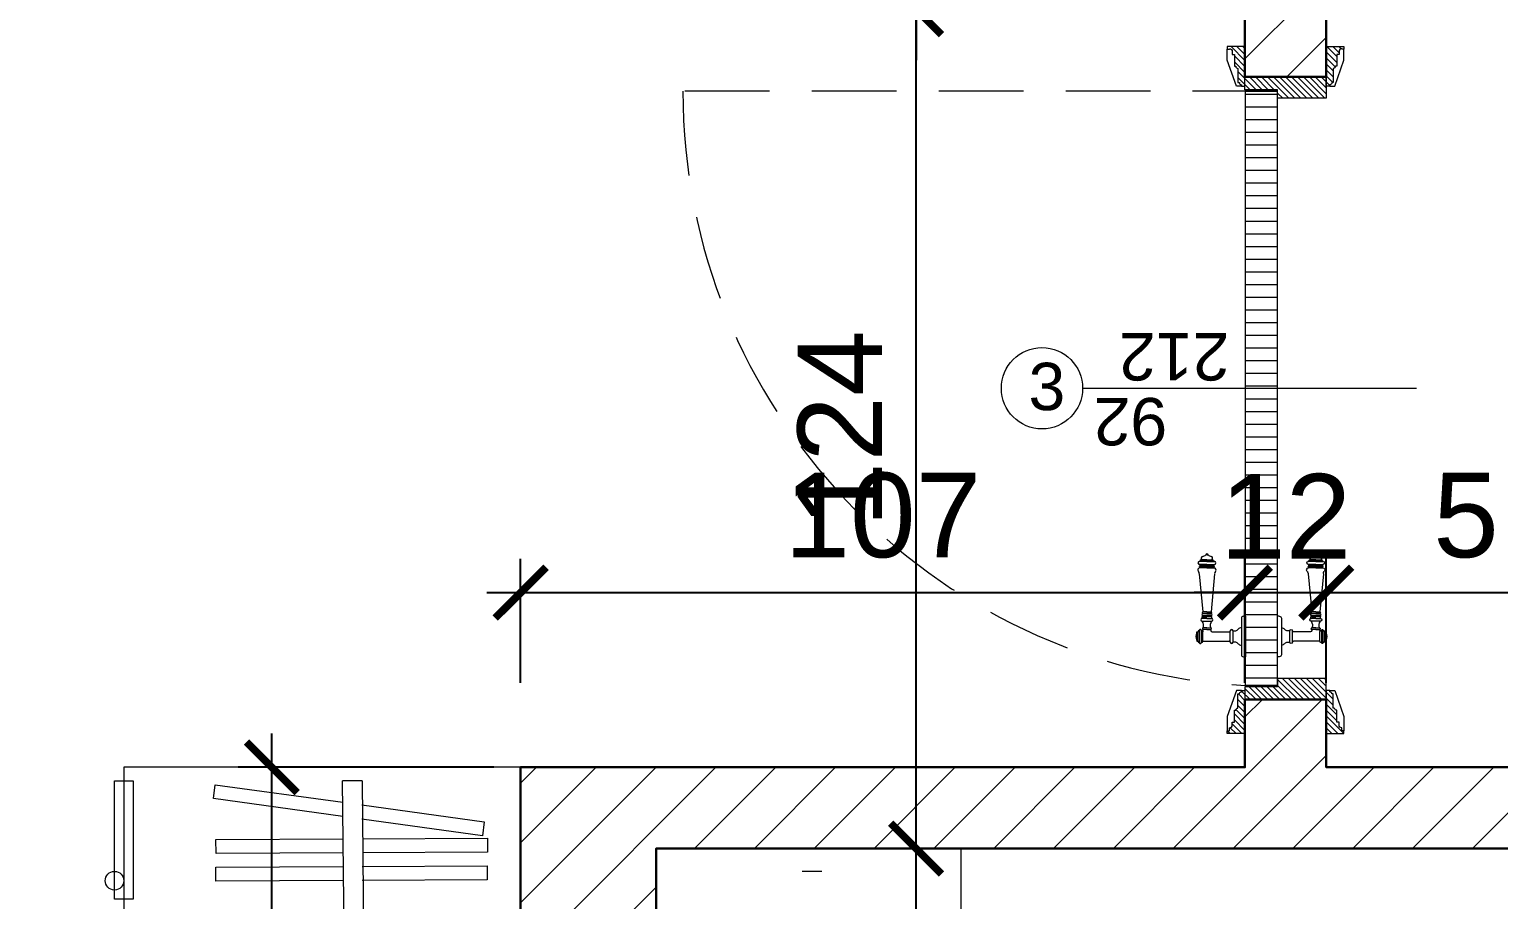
# Model space of a CAD drawing. Header units: centimetres. Extents: x 105417 to 110818, y -55119 to -48326.
# Drawn here: x 107774.8 to 107991.8, y -52638.9 to -52510.3 of the extents above; entities that cross this region are included whole.
import ezdxf

# ---------------------------------------------------------------- set-up
doc = ezdxf.new("R2010")
doc.units = ezdxf.units.CM
doc.header["$LTSCALE"] = 50
doc.header["$MEASUREMENT"] = 0
doc.linetypes.add('CACHE', pattern=[0.375, 0.25, -0.125])
doc.layers.get('0').update_dxf_attribs({"color": 8})
doc.layers.add('COTE 50ème', color=1, linetype='Continuous')
for name, color, linetype, lineweight in [('door', 44, 'Continuous', 5), ('MACONNERIE COUPE', 7, 'Continuous', 30), ('MACONNERIE HACHURE', 253, 'Continuous', 13), ('mobilimi', 8, 'Continuous', 9)]:
    doc.layers.add(name, color=color, linetype=linetype, lineweight=lineweight)
doc.styles.add('GENERATED_STYLE_1', font='arial.ttf')
doc.styles.add('RS_TXT_50', font='arial.ttf', dxfattribs={"height": 12.5})
doc.dimstyles.new('RS_50CM_LINEAIRE', dxfattribs={"dimscale": 5, "dimtxt": 12.5, "dimasz": 1.5, "dimexe": 1, "dimexo": 2.5, "dimgap": 1, "dimtad": 1, "dimdec": 1, "dimrnd": 0.5, "dimdsep": 46, "dimtxsty": 'RS_TXT_50', "dimblk1": 'ARCHTICK', "dimblk2": 'ARCHTICK', "dimsah": 1, "dimcen": 2.5, "dimdle": 1, "dimclrt": 4, "dimadec": 0, "dimazin": 2, "dimtfac": 1, "dimtdec": 1, "dimtix": 1, "dimtmove": 2, "dimatfit": 3, "dimfxl": 1, "dimtolj": 1, "dimtzin": 0, "dimarcsym": 0})

# ---------------------------------------------------------------- blocks, each defined once
blk = doc.blocks.new('door900')
at = {"color": 0}
for p, q in [((-9.3, 67.7), (9.3, 67.7)), ((9.3, 65.2), (-9.3, 65.2)), ((-6.8, 71.5), (-6.8, 70.2)), ((-5.5, 71.5), (-6.8, 71.5)), ((-6.8, 70.2), (6.8, 70.2)), ((-5.5, 71.5), (5.5, 71.5)), ((5.5, 71.5), (6.8, 71.5)), ((6.8, 71.5), (6.8, 70.2)), ((92.8, 68.1), (36.2, 62.8)), ((101.2, 67.3), (103.2, 68)), ((101.2, 56.8), (101.2, 67.3)), ((103.2, 68), (103.2, 67.7)), ((103.2, 56.8), (103.2, 68)), ((106.5, 68), (105.5, 67.3)), ((105.5, 56.8), (105.5, 67.3)), ((106.5, 56.8), (106.5, 68)), ((110.7, 68), (111.8, 67.3)), ((110.7, 56.8), (110.7, 68)), ((111.8, 56.8), (111.8, 67.3)), ((111.8, 66.2), (113.3, 66.2)), ((113.3, 56.8), (113.3, 66.2)), ((-6.8, 62.7), (-6.8, 24)), ((-6.8, 62.7), (6.8, 62.7)), ((8.7, 62.7), (6.8, 62.7)), ((6.8, 49.1), (6.8, 24)), ((8.7, 50.9), (8.7, 50.9)), ((10.5, 56.8), (10.5, 62.5)), ((10.5, 56.8), (10.5, 51.1)), ((12.7, 56.8), (12.7, 62.5)), ((12.7, 56.8), (12.7, 51.1)), ((22.5, 63.8), (22.5, 49.8)), ((26.5, 56.8), (26.5, 63.8)), ((26.5, 63.8), (29.1, 63.8)), ((26.5, 63.8), (29.1, 63.8)), ((26.5, 56.8), (26.5, 49.8)), ((26.5, 49.8), (29.1, 49.8)), ((26.5, 49.8), (29.1, 49.8)), ((29.1, 63.8), (29.1, 62.8)), ((29.1, 62.8), (29.1, 56.8)), ((29.1, 50.8), (29.1, 56.8)), ((29.1, 50.8), (29.1, 49.8)), ((29.1, 49.8), (29.1, 49.8)), ((31.1, 62.8), (31.1, 56.8)), ((31.1, 50.8), (31.1, 56.8)), ((34.1, 56.8), (34.1, 62.8)), ((34.1, 62.8), (34.1, 56.8)), ((34.1, 50.8), (34.1, 56.8)), ((34.1, 56.8), (34.1, 50.8)), ((36.2, 56.8), (36.2, 62.8)), ((36.2, 56.8), (36.2, 50.8)), ((92.8, 45.5), (36.2, 50.8)), ((101.2, 56.8), (101.2, 46.3)), ((101.2, 46.3), (103.2, 45.7)), ((103.2, 56.8), (103.2, 46.3)), ((103.2, 45.9), (103.2, 45.7)), ((105.5, 56.8), (105.5, 46.3)), ((106.5, 45.7), (105.5, 46.3)), ((106.5, 56.8), (106.5, 45.7)), ((110.7, 56.8), (110.7, 45.7)), ((110.7, 45.7), (111.8, 46.3)), ((111.8, 56.8), (111.8, 46.3)), ((111.8, 47.5), (113.3, 47.5)), ((113.3, 56.8), (113.3, 47.5)), ((120.5, 56.8), (120.5, 58.6)), ((120.5, 56.8), (120.5, 55)), ((-8.3, 22.3), (8.3, 22.3)), ((-30, 3), (-30, 0)), ((30, 0), (-30, 0)), ((27, 6), (-27, 6)), ((-8.3, 18.3), (8.3, 18.3)), ((30, 3), (30, 0))]:
    blk.add_line(p, q, dxfattribs=at)
for centre, radius, start, end in [((-9.3, 66.5), 1.25, 90, 270), ((-6.8, 67.7), 2.51, 90.115, 179.885), ((-6.8, 65.2), 2.51, 180.115, 269.885), ((0, 64), 9.29, 53.4104, 126.5896), ((6.8, 67.7), 2.51, 0.115, 89.885), ((6.8, 65.2), 2.51, 270.115, 359.885), ((9.3, 66.5), 1.25, 270, 90), ((24.5, 63.7), 2.01, 4.1469, 175.8531), ((93.1, 72.5), 4.4, 266.3976, 315.6468), ((98.3, 67.4), 2.89, 358.3861, 135.6468), ((104.3, 67.6), 1.15, 170.914, 348.1019), ((108.6, 68), 2.1, 0, 180), ((115.5, 62.5), 2.84, 13.4568, 140.4953), ((8.7, 49), 1.91, 88.7426, 178.1515), ((8.6, 64.9), 2.15, 272.7029, 297.6142), ((8.6, 48.8), 2.15, 62.3858, 87.2971), ((10, 62.5), 0.561, 3.7097, 127.9634), ((10, 51.1), 0.561, 232.0366, 356.2903), ((11.6, 62.5), 1.1, 0.0106, 179.9894), ((11.6, 51.1), 1.1, 180.0106, 359.9894), ((16.7, 70.5), 8.83, 243.5466, 311.3694), ((16.7, 43.2), 8.83, 48.6306, 116.4534), ((24.5, 50), 2.01, 184.1469, 355.8531), ((30.1, 62.8), 1.03, 0, 180.0014), ((30.1, 50.8), 1.03, 179.9972, 0), ((32.6, 62.8), 1.48, 0, 180), ((32.6, 50.8), 1.48, 180, 0), ((35.2, 62.8), 1.03, 0, 180), ((32.6, 62.8), 1.48, 1.563306237032948e-10, 2.08440831604393e-10), ((35.2, 50.8), 1.03, 180, 0), ((93.1, 41.1), 4.4, 44.3532, 93.6024), ((98.3, 46.2), 2.89, 224.3532, 1.6139), ((104.3, 46.1), 1.15, 11.8981, 189.086), ((108.6, 45.7), 2.1, 180, 0), ((115.5, 51.2), 2.84, 219.5047, 346.5432), ((127.9, 65.2), 9.88, 191.9991, 221.6757), ((127.9, 48.5), 9.88, 138.3243, 168.0009), ((120.5, 56.8), 1.79, 0, 90), ((120.5, 56.8), 1.79, 270, 0), ((-8.3, 20.3), 2, 90, 270), ((-8.5, 24), 1.71, 275.059, 359.7825), ((8.5, 24), 1.71, 180.2175, 264.941), ((8.3, 20.3), 2, 270, 90), ((-27, 3), 3, 90, 180), ((-6.8, 6), 6, 130.5908, 180), ((-16.6, 16.6), 8.41, 314.3689, 12.0705), ((16.6, 16.6), 8.41, 167.9295, 225.6311), ((6.8, 6), 6, 0, 49.4092), ((27, 3), 3, 0, 90)]:
    blk.add_arc(centre, radius, start, end, dxfattribs=at)
blk = doc.blocks.new('_ArchTick')
at = {"color": 0, "linetype": 'ByBlock', "const_width": 0.15}
blk.add_lwpolyline([(-0.5, -0.5), (0.5, 0.5)], dxfattribs=at)
blk = doc.blocks.new('*D1180')
at = {"layer": 'COTE 50ème', "color": 0, "lineweight": -2, "ltscale": 0.5, "transparency": 16777216}
for p, q in [((107253.08, -52052.36), (107253.08, -54127.36)), ((107431.85, -52057.36), (107248.08, -52057.36)), ((108207.94, -54122.36), (107248.08, -54122.36))]:
    blk.add_line(p, q, dxfattribs=at)
at = {"layer": 'Defpoints', "color": 0, "ltscale": 0.5, "transparency": 16777216}
for p in [(107444.35, -52057.36), (107253.08, -54122.36), (108220.44, -54122.36)]:
    blk.add_point(p, dxfattribs=at)
at = {"layer": 'COTE 50ème', "color": 0, "lineweight": -2, "ltscale": 0.5, "transparency": 16777216, "xscale": 7.5, "yscale": 7.5, "zscale": 7.5}
for p, rotation in [((107253.08, -52057.36), 90), ((107253.08, -54122.36), 270)]:
    blk.add_blockref('_ArchTick', p, dxfattribs=dict(at, rotation=rotation))
at = {"layer": 'COTE 50ème', "color": 4, "ltscale": 0.5, "transparency": 16777216, "insert": (107241.69, -53089.86), "char_height": 12.5, "attachment_point": 5, "rotation": 90, "style": 'RS_TXT_50'}
blk.add_mtext('\\A1;2065', dxfattribs=at)
blk = doc.blocks.new('*D1428')
at = {"layer": 'COTE 50ème', "color": 0, "lineweight": -2, "ltscale": 0.5, "transparency": 16777216}
for p, q in [((107905.77, -52802.36), (107905.77, -52626.36)), ((107889.5, -52631.36), (107910.77, -52631.36)), ((107900.06, -52797.36), (107910.77, -52797.36))]:
    blk.add_line(p, q, dxfattribs=at)
at = {"layer": 'Defpoints', "color": 0, "ltscale": 0.5, "transparency": 16777216}
for p in [(107877, -52631.36), (107905.77, -52631.36), (107887.56, -52797.36)]:
    blk.add_point(p, dxfattribs=at)
at = {"layer": 'COTE 50ème', "color": 0, "lineweight": -2, "ltscale": 0.5, "transparency": 16777216, "xscale": 7.5, "yscale": 7.5, "zscale": 7.5}
for p, rotation in [((107905.77, -52631.36), 90), ((107905.77, -52797.36), 270)]:
    blk.add_blockref('_ArchTick', p, dxfattribs=dict(at, rotation=rotation))
at = {"layer": 'COTE 50ème', "color": 4, "ltscale": 0.5, "transparency": 16777216, "insert": (107894.39, -52714.36), "char_height": 12.5, "attachment_point": 5, "rotation": 90, "style": 'RS_TXT_50'}
blk.add_mtext('\\A1;166', dxfattribs=at)
blk = doc.blocks.new('*D1429')
at = {"layer": 'COTE 50ème', "color": 0, "lineweight": -2, "ltscale": 0.5, "transparency": 16777216}
for p, q in [((107905.77, -52636.36), (107905.77, -52502.36)), ((107907.47, -52507.36), (107900.77, -52507.36)), ((107889.5, -52631.36), (107910.77, -52631.36))]:
    blk.add_line(p, q, dxfattribs=at)
at = {"layer": 'Defpoints', "color": 0, "ltscale": 0.5, "transparency": 16777216}
for p in [(107905.77, -52507.36), (107919.97, -52507.36), (107877, -52631.36)]:
    blk.add_point(p, dxfattribs=at)
at = {"layer": 'COTE 50ème', "color": 0, "lineweight": -2, "ltscale": 0.5, "transparency": 16777216, "xscale": 7.5, "yscale": 7.5, "zscale": 7.5}
for p, rotation in [((107905.77, -52507.36), 90), ((107905.77, -52631.36), 270)]:
    blk.add_blockref('_ArchTick', p, dxfattribs=dict(at, rotation=rotation))
at = {"layer": 'COTE 50ème', "color": 4, "ltscale": 0.5, "transparency": 16777216, "insert": (107894.5, -52569.36), "char_height": 12.5, "attachment_point": 5, "rotation": 90, "style": 'RS_TXT_50'}
blk.add_mtext('\\A1;124', dxfattribs=at)
blk = doc.blocks.new('*D1430')
at = {"layer": 'COTE 50ème', "color": 0, "lineweight": -2, "ltscale": 0.5, "transparency": 16777216}
for p, q in [((107905.77, -52482.36), (107905.77, -52474.86)), ((107912.21, -52482.36), (107900.77, -52482.36)), ((107905.77, -52507.36), (107905.77, -52482.36)), ((107907.47, -52507.36), (107900.77, -52507.36)), ((107905.77, -52507.36), (107905.77, -52514.86))]:
    blk.add_line(p, q, dxfattribs=at)
at = {"layer": 'Defpoints', "color": 0, "ltscale": 0.5, "transparency": 16777216}
for p in [(107905.77, -52482.36), (107924.71, -52482.36), (107919.97, -52507.36)]:
    blk.add_point(p, dxfattribs=at)
at = {"layer": 'COTE 50ème', "color": 0, "lineweight": -2, "ltscale": 0.5, "transparency": 16777216, "xscale": 7.5, "yscale": 7.5, "zscale": 7.5}
for p, rotation in [((107905.77, -52482.36), 270), ((107905.77, -52507.36), 90)]:
    blk.add_blockref('_ArchTick', p, dxfattribs=dict(at, rotation=rotation))
at = {"layer": 'COTE 50ème', "color": 4, "ltscale": 0.5, "transparency": 16777216, "insert": (107894.39, -52494.86), "char_height": 12.5, "attachment_point": 5, "rotation": 90, "style": 'RS_TXT_50'}
blk.add_mtext('\\A1;25', dxfattribs=at)
blk = doc.blocks.new('*D1444')
at = {"layer": 'COTE 50ème', "color": 0, "lineweight": -2, "ltscale": 0.5, "transparency": 16777216}
for p, q in [((107847.35, -52606.86), (107847.35, -52588.55)), ((107954.35, -52606.86), (107954.35, -52588.55)), ((107842.35, -52593.55), (107959.35, -52593.55))]:
    blk.add_line(p, q, dxfattribs=at)
at = {"layer": 'Defpoints', "color": 0, "ltscale": 0.5, "transparency": 16777216}
for p in [(107954.35, -52593.55), (107847.35, -52619.36), (107954.35, -52619.36)]:
    blk.add_point(p, dxfattribs=at)
at = {"layer": 'COTE 50ème', "color": 0, "lineweight": -2, "ltscale": 0.5, "transparency": 16777216, "xscale": 7.5, "yscale": 7.5, "zscale": 7.5, "rotation": 180}
blk.add_blockref('_ArchTick', (107847.35, -52593.55), dxfattribs=at)
at = {"layer": 'COTE 50ème', "color": 0, "lineweight": -2, "ltscale": 0.5, "transparency": 16777216, "xscale": 7.5, "yscale": 7.5, "zscale": 7.5}
blk.add_blockref('_ArchTick', (107954.35, -52593.55), dxfattribs=at)
at = {"layer": 'COTE 50ème', "color": 4, "ltscale": 0.5, "transparency": 16777216, "insert": (107900.85, -52582.17), "char_height": 12.5, "attachment_point": 5, "style": 'RS_TXT_50'}
blk.add_mtext('\\A1;107', dxfattribs=at)
blk = doc.blocks.new('*D1445')
at = {"layer": 'COTE 50ème', "color": 0, "lineweight": -2, "ltscale": 0.5, "transparency": 16777216}
for p, q in [((107954.35, -52606.86), (107954.35, -52588.55)), ((107966.35, -52606.86), (107966.35, -52588.55)), ((107954.35, -52593.55), (107946.85, -52593.55)), ((107954.35, -52593.55), (107966.35, -52593.55)), ((107966.35, -52593.55), (107973.85, -52593.55))]:
    blk.add_line(p, q, dxfattribs=at)
at = {"layer": 'Defpoints', "color": 0, "ltscale": 0.5, "transparency": 16777216}
for p in [(107966.35, -52593.55), (107954.35, -52619.36), (107966.35, -52619.36)]:
    blk.add_point(p, dxfattribs=at)
at = {"layer": 'COTE 50ème', "color": 0, "lineweight": -2, "ltscale": 0.5, "transparency": 16777216, "xscale": 7.5, "yscale": 7.5, "zscale": 7.5}
blk.add_blockref('_ArchTick', (107954.35, -52593.55), dxfattribs=at)
at = {"layer": 'COTE 50ème', "color": 0, "lineweight": -2, "ltscale": 0.5, "transparency": 16777216, "xscale": 7.5, "yscale": 7.5, "zscale": 7.5, "rotation": 180}
blk.add_blockref('_ArchTick', (107966.35, -52593.55), dxfattribs=at)
at = {"layer": 'COTE 50ème', "color": 4, "ltscale": 0.5, "transparency": 16777216, "insert": (107960.35, -52582.27), "char_height": 12.5, "attachment_point": 5, "style": 'RS_TXT_50'}
blk.add_mtext('\\A1;12', dxfattribs=at)
blk = doc.blocks.new('*D1446')
at = {"layer": 'COTE 50ème', "color": 0, "lineweight": -2, "ltscale": 0.5, "transparency": 16777216}
for p, q in [((107966.35, -52606.86), (107966.35, -52588.55)), ((108017.35, -52606.86), (108017.35, -52588.55)), ((107961.35, -52593.55), (108022.35, -52593.55))]:
    blk.add_line(p, q, dxfattribs=at)
at = {"layer": 'Defpoints', "color": 0, "ltscale": 0.5, "transparency": 16777216}
for p in [(108017.35, -52593.55), (107966.35, -52619.36), (108017.35, -52619.36)]:
    blk.add_point(p, dxfattribs=at)
at = {"layer": 'COTE 50ème', "color": 0, "lineweight": -2, "ltscale": 0.5, "transparency": 16777216, "xscale": 7.5, "yscale": 7.5, "zscale": 7.5, "rotation": 180}
blk.add_blockref('_ArchTick', (107966.35, -52593.55), dxfattribs=at)
at = {"layer": 'COTE 50ème', "color": 0, "lineweight": -2, "ltscale": 0.5, "transparency": 16777216, "xscale": 7.5, "yscale": 7.5, "zscale": 7.5}
blk.add_blockref('_ArchTick', (108017.35, -52593.55), dxfattribs=at)
at = {"layer": 'COTE 50ème', "color": 4, "ltscale": 0.5, "transparency": 16777216, "insert": (107991.85, -52582.17), "char_height": 12.5, "attachment_point": 5, "style": 'RS_TXT_50'}
blk.add_mtext('\\A1;51', dxfattribs=at)
blk = doc.blocks.new('*D1498')
at = {"layer": 'COTE 50ème', "color": 0, "lineweight": -2, "ltscale": 0.5, "transparency": 16777216}
for p, q in [((107810.6, -52801.36), (107810.6, -52614.36)), ((107843.4, -52619.36), (107805.6, -52619.36)), ((107833.85, -52796.36), (107805.6, -52796.36))]:
    blk.add_line(p, q, dxfattribs=at)
at = {"layer": 'Defpoints', "color": 0, "ltscale": 0.5, "transparency": 16777216}
for p in [(107810.6, -52619.36), (107855.9, -52619.36), (107846.35, -52796.36)]:
    blk.add_point(p, dxfattribs=at)
at = {"layer": 'COTE 50ème', "color": 0, "lineweight": -2, "ltscale": 0.5, "transparency": 16777216, "xscale": 7.5, "yscale": 7.5, "zscale": 7.5}
for p, rotation in [((107810.6, -52619.36), 90), ((107810.6, -52796.36), 270)]:
    blk.add_blockref('_ArchTick', p, dxfattribs=dict(at, rotation=rotation))
at = {"layer": 'COTE 50ème', "color": 4, "ltscale": 0.5, "transparency": 16777216, "insert": (107799.33, -52707.86), "char_height": 12.5, "attachment_point": 5, "rotation": 90, "style": 'RS_TXT_50'}
blk.add_mtext('\\A1;177', dxfattribs=at)

msp = doc.modelspace()

# ---------------------------------------------------------------- hatches: boundary and pattern name
at = {"layer": 'door'}
h = msp.add_hatch(dxfattribs=at)
h.set_pattern_fill('ANSI31', color=256, scale=5, angle=990)
h.set_pattern_definition([(315, (164583.7877, 100676.3154), (0.4419417382, 0.4419417382), [])])
edge = h.paths.add_edge_path()
edge.add_line((107968.24, -52513.61), (107968.24, -52514.03))
edge.add_line((107968.24, -52514.03), (107967.93, -52514.03))
edge.add_line((107967.93, -52514.03), (107967.93, -52515.79))
edge.add_line((107967.93, -52515.79), (107967.72, -52515.79))
edge.add_arc((107967.4, -52515.79), 0.314, -90, 0, ccw=False)
edge.add_line((107967.4, -52516.11), (107967.4, -52518.2))
edge.add_line((107967.4, -52518.2), (107967.19, -52518.2))
edge.add_arc((107966.88, -52518.2), 0.314, -90, 0, ccw=False)
edge.add_line((107966.88, -52518.51), (107966.88, -52518.72))
edge.add_line((107966.88, -52518.72), (107966.35, -52518.72))
edge.add_line((107966.35, -52518.72), (107966.35, -52512.86))
edge.add_line((107966.35, -52512.86), (107968.97, -52512.86))
edge.add_line((107968.97, -52512.86), (107968.97, -52513.27))
edge.add_line((107968.97, -52513.27), (107968.66, -52513.27))
edge.add_line((107968.66, -52513.27), (107968.66, -52513.19))
edge.add_arc((107968.66, -52513.61), 0.419, 90, 180)
h.paths.add_polyline_path([(107966.35, -52517.36), (107966.35, -52520.51), (107959.17, -52520.51), (107959.17, -52519.25), (107954.35, -52519.25), (107954.35, -52517.36)])
edge = h.paths.add_edge_path()
edge.add_line((107952.47, -52513.61), (107952.47, -52514.03))
edge.add_line((107952.47, -52514.03), (107952.78, -52514.03))
edge.add_line((107952.78, -52514.03), (107952.78, -52515.79))
edge.add_line((107952.78, -52515.79), (107952.99, -52515.79))
edge.add_arc((107953.31, -52515.79), 0.314, 180, 270)
edge.add_line((107953.31, -52516.11), (107953.31, -52518.2))
edge.add_line((107953.31, -52518.2), (107953.52, -52518.2))
edge.add_arc((107953.83, -52518.2), 0.314, 180, 270)
edge.add_line((107953.83, -52518.51), (107953.83, -52518.72))
edge.add_line((107953.83, -52518.72), (107954.35, -52518.72))
edge.add_line((107954.35, -52518.72), (107954.35, -52512.86))
edge.add_line((107954.35, -52512.86), (107951.74, -52512.86))
edge.add_line((107951.74, -52512.86), (107951.74, -52513.27))
edge.add_line((107951.74, -52513.27), (107952.05, -52513.27))
edge.add_line((107952.05, -52513.27), (107952.05, -52513.19))
edge.add_arc((107952.05, -52513.61), 0.419, 0, 90, ccw=False)
h = msp.add_hatch(dxfattribs=at)
h.set_pattern_fill('ANSI31', color=256, scale=15, angle=495)
h.set_pattern_definition([(180, (208631.2201, -92832.3997), (-2e-15, -1.875), [])])
h.paths.add_polyline_path([(107959.12, -52519.46), (107959.12, -52607.27), (107954.41, -52607.27), (107954.41, -52519.46)])
h = msp.add_hatch(dxfattribs=at)
h.set_pattern_fill('ANSI31', color=256, scale=5, angle=990)
h.set_pattern_definition([(315, (164583.7877, 100676.3154), (0.4419417382, 0.4419417382), [])])
h.paths.add_polyline_path([(107966.35, -52609.36), (107966.35, -52606.22), (107959.17, -52606.22), (107959.17, -52607.48), (107954.35, -52607.48), (107954.35, -52609.36)])
edge = h.paths.add_edge_path()
edge.add_line((107968.24, -52613.11), (107968.24, -52612.7))
edge.add_line((107968.24, -52612.7), (107967.93, -52612.7))
edge.add_line((107967.93, -52612.7), (107967.93, -52610.93))
edge.add_line((107967.93, -52610.93), (107967.72, -52610.93))
edge.add_arc((107967.4, -52610.93), 0.314, 0, 90)
edge.add_line((107967.4, -52610.62), (107967.4, -52608.52))
edge.add_line((107967.4, -52608.52), (107967.19, -52608.52))
edge.add_arc((107966.88, -52608.52), 0.314, 360, 450)
edge.add_line((107966.88, -52608.21), (107966.88, -52608))
edge.add_line((107966.88, -52608), (107966.35, -52608))
edge.add_line((107966.35, -52608), (107966.35, -52614.36))
edge.add_line((107966.35, -52614.36), (107968.97, -52614.36))
edge.add_line((107968.97, -52614.36), (107968.97, -52613.95))
edge.add_line((107968.97, -52613.95), (107968.66, -52613.95))
edge.add_line((107968.66, -52613.95), (107968.66, -52613.53))
edge.add_arc((107968.66, -52613.11), 0.419, 180, 270, ccw=False)
edge = h.paths.add_edge_path()
edge.add_line((107952.47, -52613.11), (107952.47, -52612.7))
edge.add_line((107952.47, -52612.7), (107952.78, -52612.7))
edge.add_line((107952.78, -52612.7), (107952.78, -52610.93))
edge.add_line((107952.78, -52610.93), (107952.99, -52610.93))
edge.add_arc((107953.31, -52610.93), 0.314, 90, 180, ccw=False)
edge.add_line((107953.31, -52610.62), (107953.31, -52608.52))
edge.add_line((107953.31, -52608.52), (107953.52, -52608.52))
edge.add_arc((107953.83, -52608.52), 0.314, 90, 180, ccw=False)
edge.add_line((107953.83, -52608.21), (107953.83, -52608))
edge.add_line((107953.83, -52608), (107954.35, -52608))
edge.add_line((107954.35, -52608), (107954.35, -52614.36))
edge.add_line((107954.35, -52614.36), (107951.74, -52614.36))
edge.add_line((107951.74, -52614.36), (107951.74, -52613.95))
edge.add_line((107951.74, -52613.95), (107952.05, -52613.95))
edge.add_line((107952.05, -52613.95), (107952.05, -52613.53))
edge.add_arc((107952.05, -52613.11), 0.419, 270, 360)
at = {"layer": 'MACONNERIE HACHURE'}
h = msp.add_hatch(dxfattribs=at)
h.set_pattern_fill('ANSI31', color=256, scale=50, style=0)
h.paths.add_polyline_path([(107874.35, -53728.36), (107763.35, -53728.36), (107763.35, -53770.36), (107874.35, -53770.36)])
h.paths.add_polyline_path([(107866.35, -53736.36), (107771.35, -53736.36), (107771.35, -53762.36), (107866.35, -53762.36)], flags=16)
h.paths.add_polyline_path([(109325.35, -53728.36), (109214.35, -53728.36), (109214.35, -53770.36), (109325.35, -53770.36)])
h.paths.add_polyline_path([(109317.35, -53736.36), (109222.35, -53736.36), (109222.35, -53762.36), (109317.35, -53762.36)], flags=16)
h.paths.add_polyline_path([(109454.35, -52082.36), (109509.35, -52082.36), (109509.35, -52057.36), (109454.35, -52057.36)])
h.paths.add_polyline_path([(109274.35, -52057.36), (109174.35, -52057.36), (109174.35, -52082.36), (109274.35, -52082.36)])
h.paths.add_polyline_path([(107444.35, -53677.36), (107444.35, -53737.36), (107469.35, -53737.36), (107469.35, -53677.36)])
h.paths.add_polyline_path([(108556.85, -53762.36), (108531.85, -53762.36), (108531.85, -53982.36), (108556.85, -53982.36)])
h.paths.add_polyline_path([(108239.36, -53952.36), (108214.36, -53952.36), (108214.36, -54122.36), (108331.85, -54122.36), (108331.85, -54097.36), (108239.36, -54097.36)])
h.paths.add_polyline_path([(108556.85, -53982.36), (108531.85, -53982.36), (108531.85, -54122.36), (108556.85, -54122.36)])
h.paths.add_polyline_path([(108849.35, -53952.36), (108874.35, -53952.36), (108874.35, -54122.36), (108756.85, -54122.36), (108756.85, -54097.36), (108849.35, -54097.36)])
h.paths.add_polyline_path([(107469.35, -53422.36), (107444.35, -53422.36), (107444.35, -53497.36), (107469.35, -53497.36)])
h.paths.add_polyline_path([(109644.35, -53677.36), (109644.35, -53737.36), (109619.35, -53737.36), (109619.35, -53677.36)])
h.paths.add_polyline_path([(109619.35, -53342.47), (109644.35, -53342.47), (109644.35, -53397.36), (109619.35, -53397.36)])
h.paths.add_polyline_path([(107469.35, -53342.47), (107444.35, -53342.47), (107444.35, -53397.36), (107469.35, -53397.36)])
h.paths.add_polyline_path([(109619.35, -52847.36), (109644.35, -52847.36), (109644.35, -52902.25), (109619.35, -52902.25)])
h.paths.add_polyline_path([(109099.36, -53146.93), (108984.36, -53146.93), (108984.36, -53096.93), (109099.36, -53096.93)])
h.paths.add_polyline_path([(109089.36, -53136.93), (108994.36, -53136.93), (108994.36, -53106.93), (109089.36, -53106.93)], flags=16)
h.paths.add_polyline_path([(108104.35, -53147.36), (107989.35, -53147.36), (107989.35, -53097.36), (108104.35, -53097.36)])
h.paths.add_polyline_path([(108094.35, -53137.36), (107999.35, -53137.36), (107999.35, -53107.36), (108094.35, -53107.36)], flags=16)
h.paths.add_polyline_path([(108794.35, -52797.36), (108774.35, -52797.36), (108774.35, -52787.36), (108794.35, -52787.36)])
h.paths.add_polyline_path([(108849.35, -53737.36), (108756.85, -53737.36), (108756.85, -53762.36), (108849.35, -53762.36)])
h.paths.add_polyline_path([(109234.24, -53477.36), (109209.24, -53477.36), (109209.24, -53422.36), (109234.24, -53422.36)])
h.paths.add_polyline_path([(109619.35, -53062.36), (109644.35, -53062.36), (109644.35, -53182.36), (109619.35, -53182.36)])
h.paths.add_polyline_path([(108809.35, -53326.05), (108874.35, -53326.05), (108874.35, -53348.05), (108849.35, -53348.05), (108849.35, -53338.05), (108809.35, -53338.05)])
h.paths.add_polyline_path([(109619.35, -53422.36), (109644.35, -53422.36), (109644.35, -53497.36), (109619.35, -53497.36)])
h.paths.add_polyline_path([(108704.35, -52527.36), (108794.35, -52527.36), (108794.35, -52607.36), (108947.35, -52607.36), (108947.35, -52512.38), (108959.35, -52512.38), (108959.35, -52632.36), (108794.35, -52632.36), (108794.35, -52687.36), (108774.35, -52687.36), (108774.35, -52583.36), (108704.35, -52583.36), (108704.35, -52632.36), (108669.35, -52632.36), (108669.35, -52612.36), (108679.35, -52612.36), (108679.35, -52562.36), (108704.35, -52562.36), (108704.35, -52578.36), (108774.35, -52578.36), (108774.35, -52552.36), (108704.35, -52552.36)])
h.paths.add_polyline_path([(108874.35, -53702.36), (108849.35, -53702.36), (108849.35, -53440.05), (108874.35, -53440.05), (108874.35, -53477.36), (108934.35, -53477.36), (108934.35, -53502.36), (108874.35, -53502.36)])
h.paths.add_polyline_path([(108814.35, -52082.36), (108947.35, -52082.36), (108947.35, -52236.36), (108959.35, -52236.36), (108959.35, -52082.36), (108994.35, -52082.36), (108994.35, -52057.36), (108814.35, -52057.36)])
h.paths.add_polyline_path([(109509.35, -52482.36), (109509.35, -52424.25), (109534.35, -52424.25), (109534.35, -52477.36), (109644.35, -52477.36), (109644.35, -52567.36), (109619.35, -52567.36), (109619.35, -52502.36), (109286.35, -52502.36), (109286.35, -52507.36), (109134.35, -52507.36), (109134.35, -52517.36), (109122.35, -52517.36), (109122.35, -52422.36), (109061.49, -52422.36), (109061.49, -52410.36), (109134.35, -52410.36), (109134.35, -52482.36)])
h.paths.add_polyline_path([(109071.35, -52817.36), (109071.35, -52723.36), (109083.35, -52723.36), (109083.35, -52797.36), (109221.35, -52797.36), (109221.35, -52631.36), (109083.35, -52631.36), (109083.35, -52641.36), (109071.35, -52641.36), (109071.35, -52619.36), (109122.35, -52619.36), (109122.35, -52609.36), (109134.35, -52609.36), (109134.35, -52619.36), (109241.35, -52619.36), (109241.35, -52797.36), (109509.35, -52797.36), (109509.35, -52817.36)])
h.paths.add_polyline_path([(108294.35, -52797.36), (108314.35, -52797.36), (108314.35, -52787.36), (108294.35, -52787.36)])
h.paths.add_polyline_path([(108239.35, -53737.36), (108331.85, -53737.36), (108331.85, -53762.36), (108239.35, -53762.36)])
h.paths.add_polyline_path([(107859.35, -53477.36), (107884.35, -53477.36), (107884.35, -53422.36), (107859.35, -53422.36)])
h.paths.add_polyline_path([(107469.35, -53062.36), (107444.35, -53062.36), (107444.35, -53182.36), (107469.35, -53182.36)])
h.paths.add_polyline_path([(108279.35, -53326.05), (108214.35, -53326.05), (108214.35, -53348.05), (108239.35, -53348.05), (108239.35, -53338.05), (108279.35, -53338.05)])
h.paths.add_polyline_path([(108724.52, -52902.36), (108774.35, -52902.36), (108774.35, -52942.36), (108724.52, -52942.36)])
h.paths.add_polyline_path([(108564.35, -52902.36), (108604.35, -52902.36), (108604.35, -52942.36), (108564.35, -52942.36)])
h.paths.add_polyline_path([(109509.35, -52154.25), (109534.35, -52154.25), (109534.35, -52107.36), (109509.35, -52107.36)])
h.paths.add_polyline_path([(109619.35, -52797.36), (109644.35, -52797.36), (109644.35, -52747.36), (109619.35, -52747.36)])
h.paths.add_polyline_path([(108364.19, -52902.36), (108314.35, -52902.36), (108314.35, -52942.36), (108364.19, -52942.36)])
h.paths.add_polyline_path([(108524.35, -52902.36), (108484.35, -52902.36), (108484.35, -52942.36), (108524.35, -52942.36)])
h.paths.add_polyline_path([(108679.35, -52082.36), (108659.35, -52082.36), (108659.35, -52057.36), (108679.35, -52057.36)])
h.paths.add_polyline_path([(108384.35, -52527.36), (108294.35, -52527.36), (108294.35, -52607.36), (108141.35, -52607.36), (108141.35, -52512.38), (108129.35, -52512.38), (108129.35, -52632.36), (108294.35, -52632.36), (108294.35, -52687.36), (108314.35, -52687.36), (108314.35, -52583.36), (108384.35, -52583.36), (108384.35, -52632.36), (108569.35, -52632.36), (108569.35, -52612.36), (108409.35, -52612.36), (108409.35, -52562.36), (108384.35, -52562.36), (108384.35, -52578.36), (108314.35, -52578.36), (108314.35, -52552.36), (108384.35, -52552.36)])
h.paths.add_polyline_path([(107579.35, -52154.25), (107554.35, -52154.25), (107554.35, -52107.36), (107579.35, -52107.36)])
h.paths.add_polyline_path([(108559.35, -53737.36), (108576.85, -53737.36), (108576.85, -53762.36), (108511.85, -53762.36), (108511.85, -53737.36), (108529.35, -53737.36), (108529.35, -53272.36), (108559.35, -53272.36)])
h.paths.add_polyline_path([(108214.35, -53702.36), (108239.35, -53702.36), (108239.35, -53440.05), (108214.35, -53440.05), (108214.35, -53477.36), (108154.35, -53477.36), (108154.35, -53502.36), (108214.35, -53502.36)])
h.paths.add_polyline_path([(108559.35, -52082.36), (108409.35, -52082.36), (108409.35, -52057.36), (108559.35, -52057.36)])
h.paths.add_polyline_path([(108274.35, -52082.36), (108141.35, -52082.36), (108141.35, -52236.36), (108129.35, -52236.36), (108129.35, -52082.36), (107579.35, -52082.36), (107579.35, -52057.36), (108274.35, -52057.36)])
h.paths.add_polyline_path([(107579.35, -52482.36), (107579.35, -52424.25), (107554.35, -52424.25), (107554.35, -52477.36), (107444.35, -52477.36), (107444.35, -52567.36), (107469.35, -52567.36), (107469.35, -52502.36), (107802.35, -52502.36), (107802.35, -52507.36), (107954.35, -52507.36), (107954.35, -52517.36), (107966.35, -52517.36), (107966.35, -52422.36), (108027.22, -52422.36), (108027.22, -52410.36), (107954.35, -52410.36), (107954.35, -52482.36)])
h.paths.add_polyline_path([(108017.35, -52817.36), (108017.35, -52723.36), (108005.35, -52723.36), (108005.35, -52797.36), (107867.35, -52797.36), (107867.35, -52631.36), (108005.35, -52631.36), (108005.35, -52641.36), (108017.35, -52641.36), (108017.35, -52619.36), (107966.35, -52619.36), (107966.35, -52609.36), (107954.35, -52609.36), (107954.35, -52619.36), (107847.35, -52619.36), (107847.35, -52797.36), (107579.35, -52797.36), (107579.35, -52817.36)])
h.paths.add_polyline_path([(107469.35, -52797.36), (107444.35, -52797.36), (107444.35, -52747.36), (107469.35, -52747.36)])
h.paths.add_polyline_path([(107469.35, -52847.36), (107444.35, -52847.36), (107444.35, -52902.25), (107469.35, -52902.25)])
h.paths.add_polyline_path([(108947.35, -52328.36), (108704.35, -52328.36), (108704.35, -52348.36), (108947.35, -52348.36), (108947.35, -52430.38), (108959.35, -52430.38), (108959.35, -52422.36), (108969.35, -52422.36), (108969.35, -52410.36), (108959.35, -52410.36), (108959.35, -52318.36), (108947.35, -52318.36)])
h.paths.add_polyline_path([(108141.35, -52328.36), (108384.35, -52328.36), (108384.35, -52348.36), (108141.35, -52348.36), (108141.35, -52430.38), (108129.35, -52430.38), (108129.35, -52422.36), (108119.35, -52422.36), (108119.35, -52410.36), (108129.35, -52410.36), (108129.35, -52318.36), (108141.35, -52318.36)])

# ---------------------------------------------------------------- linework, layer by layer
at = {"layer": 'door', "linetype": 'CACHE'}
msp.add_line((107959.12, -52519.46), (107871.31, -52519.46), dxfattribs=at)
at = {"layer": 'door'}
msp.add_line((107930.36, -52563.36), (107979.68, -52563.36), dxfattribs=at)
for points in [[(107952.47, -52513.61), (107952.47, -52514.03), (107952.78, -52514.03), (107952.78, -52515.79), (107952.99, -52515.79, 0.414214), (107953.31, -52516.11), (107953.31, -52518.2), (107953.52, -52518.2, 0.414214), (107953.83, -52518.51), (107953.83, -52518.72), (107954.35, -52518.72), (107954.35, -52512.86), (107951.74, -52512.86), (107951.74, -52513.27), (107952.05, -52513.27), (107952.05, -52513.19, -0.414214), (107952.47, -52513.61)], [(107968.24, -52513.61), (107968.24, -52514.03), (107967.93, -52514.03), (107967.93, -52515.79), (107967.72, -52515.79, -0.414214), (107967.4, -52516.11), (107967.4, -52518.2), (107967.19, -52518.2, -0.414214), (107966.88, -52518.51), (107966.88, -52518.72), (107966.35, -52518.72), (107966.35, -52512.86), (107968.97, -52512.86), (107968.97, -52513.27), (107968.66, -52513.27), (107968.66, -52513.19, 0.414214), (107968.24, -52513.61)], [(107952.47, -52613.11), (107952.47, -52612.7), (107952.78, -52612.7), (107952.78, -52610.93), (107952.99, -52610.93, -0.414214), (107953.31, -52610.62), (107953.31, -52608.52), (107953.52, -52608.52, -0.414214), (107953.83, -52608.21), (107953.83, -52608), (107954.35, -52608), (107954.35, -52614.36), (107951.74, -52614.36), (107951.74, -52613.95), (107952.05, -52613.95), (107952.05, -52613.53, 0.414214), (107952.47, -52613.11)], [(107968.24, -52613.11), (107968.24, -52612.7), (107967.93, -52612.7), (107967.93, -52610.93), (107967.72, -52610.93, 0.414214), (107967.4, -52610.62), (107967.4, -52608.52), (107967.19, -52608.52, 0.414214), (107966.88, -52608.21), (107966.88, -52608), (107966.35, -52608), (107966.35, -52614.36), (107968.97, -52614.36), (107968.97, -52613.95), (107968.66, -52613.95), (107968.66, -52613.53, -0.414214), (107968.24, -52613.11)]]:
    msp.add_lwpolyline(points, format="xyb", dxfattribs=at)
for points in [[(107953.83, -52518.72), (107953.1, -52518.72), (107951.74, -52514.87), (107951.74, -52513.27)], [(107966.88, -52518.72), (107967.61, -52518.72), (107968.97, -52514.87), (107968.97, -52513.27)], [(107966.35, -52517.36), (107966.35, -52520.51), (107959.17, -52520.51), (107959.17, -52519.25), (107954.35, -52519.25), (107954.35, -52517.36), (107966.35, -52517.36)], [(107959.12, -52519.46), (107959.12, -52607.27), (107954.41, -52607.27), (107954.41, -52519.46), (107959.12, -52519.46)], [(107966.35, -52609.36), (107966.35, -52606.22), (107959.17, -52606.22), (107959.17, -52607.48), (107954.35, -52607.48), (107954.35, -52609.36), (107966.35, -52609.36)], [(107953.83, -52608), (107953.1, -52608), (107951.74, -52611.86), (107951.74, -52613.95)], [(107966.88, -52608), (107967.61, -52608), (107968.97, -52611.86), (107968.97, -52613.95)]]:
    msp.add_lwpolyline(points, dxfattribs=at)
msp.add_circle((107924.36, -52563.36), 6, dxfattribs=at)
at = {"layer": 'door', "linetype": 'CACHE'}
msp.add_arc((107959.35, -52519.37), 88.04, 180.0583, 266.7816, dxfattribs=at)
at = {"layer": 'MACONNERIE COUPE'}
for points in [[(107579.35, -52482.36), (107579.35, -52424.25), (107554.35, -52424.25), (107554.35, -52477.36), (107444.35, -52477.36), (107444.35, -52567.36), (107469.35, -52567.36), (107469.35, -52502.36), (107802.35, -52502.36), (107802.35, -52507.36), (107954.35, -52507.36), (107954.35, -52517.36), (107966.35, -52517.36), (107966.35, -52422.36), (108027.22, -52422.36), (108027.22, -52410.36), (107954.35, -52410.36), (107954.35, -52482.36)], [(108017.35, -52817.36), (108017.35, -52723.36), (108005.35, -52723.36), (108005.35, -52797.36), (107867.35, -52797.36), (107867.35, -52631.36), (108005.35, -52631.36), (108005.35, -52641.36), (108017.35, -52641.36), (108017.35, -52619.36), (107966.35, -52619.36), (107966.35, -52609.36), (107954.35, -52609.36), (107954.35, -52619.36), (107847.35, -52619.36), (107847.35, -52797.36), (107579.35, -52797.36), (107579.35, -52817.36)]]:
    msp.add_lwpolyline(points, close=True, dxfattribs=at)
at = {"layer": 'mobilimi'}
for p, q in [((107821.6, -52675.22), (107821.04, -52621.38)), ((107823.92, -52621.38), (107824.42, -52675.22)), ((107821.04, -52624.49), (107821.04, -52624.48))]:
    msp.add_line(p, q, dxfattribs=at)
for points in [[(107790.11, -52621.38), (107790.11, -52638.86), (107787.35, -52638.86), (107787.35, -52621.38)], [(107788.73, -52619.36), (107788.73, -52677.36), (107847.35, -52677.36), (107847.35, -52619.36)], [(107912.35, -52631.36), (107912.35, -52740.99), (107867.35, -52740.99), (107867.35, -52631.36)]]:
    msp.add_lwpolyline(points, close=True, dxfattribs=at)
for points in [[(107823.92, -52621.38), (107821.04, -52621.38)], [(107821.08, -52626.63), (107801.96, -52623.99), (107802.24, -52621.93), (107821.07, -52624.53)], [(107823.89, -52624.92), (107841.98, -52627.41), (107841.7, -52629.47)], [(107841.7, -52629.47), (107823.9, -52627.01)], [(107821.17, -52632.01), (107802.35, -52632.1), (107802.34, -52630.03), (107821.16, -52629.94)], [(107823.98, -52629.92), (107842.46, -52629.83), (107842.47, -52631.91)], [(107842.47, -52631.91), (107823.99, -52632)], [(107821.13, -52636.08), (107802.31, -52636.17), (107802.3, -52634.1), (107821.12, -52634.01)], [(107823.94, -52633.99), (107842.41, -52633.9), (107842.42, -52635.98)], [(107842.42, -52635.98), (107823.95, -52636.07)], [(107888.95, -52634.72), (107891.82, -52634.72)]]:
    msp.add_lwpolyline(points, dxfattribs=at)
msp.add_circle((107787.35, -52636.11), 1.38, dxfattribs=at)

# ---------------------------------------------------------------- block references
at = {"layer": 'door', "yscale": 0.1, "zscale": 0.1}
for p, xscale, rotation in [((107954.41, -52600.03), 0.1, 90.00000000000001), ((107959.12, -52600.03), -0.1, 270)]:
    msp.add_blockref('door900', p, dxfattribs=dict(at, xscale=xscale, rotation=rotation))

# ---------------------------------------------------------------- texts
at = {"layer": 'door', "char_height": 7, "attachment_point": 3, "rotation": 180, "style": 'GENERATED_STYLE_1'}
for s, insert in [('\\A1;\\pt0;212', (107935.74, -52562.21)), ('\\A1;\\pt0;92', (107932, -52571.79))]:
    msp.add_mtext(s, dxfattribs=dict(at, insert=insert))
at = {"layer": 'door', "insert": (107927.8, -52566.69), "char_height": 7, "attachment_point": 9, "style": 'GENERATED_STYLE_1'}
msp.add_mtext('\\A1;\\pt0;3', dxfattribs=at)

# ---------------------------------------------------------------- dimensions: what is measured, and where the dimension line sits
at = {"layer": 'COTE 50ème', "ltscale": 0.5}
for base, p1, p2, picture, middle in [((107253.08, -54122.36), (107444.35, -52057.36), (108220.44, -54122.36), '*D1180', (107241.69, -53089.86)), ((107905.77, -52482.36), (107919.97, -52507.36), (107924.71, -52482.36), '*D1430', (107894.39, -52494.86)), ((107905.77, -52507.36), (107877, -52631.36), (107919.97, -52507.36), '*D1429', (107894.5, -52569.36)), ((107810.6, -52619.36), (107846.35, -52796.36), (107855.9, -52619.36), '*D1498', (107799.33, -52707.86)), ((107905.77, -52631.36), (107887.56, -52797.36), (107877, -52631.36), '*D1428', (107894.39, -52714.36))]:
    dim = msp.add_linear_dim(base=base, p1=p1, p2=p2, angle=90, dimstyle='RS_50CM_LINEAIRE', dxfattribs=at)
    dim.commit()
    dim.dimension.update_dxf_attribs({"geometry": picture, "text_midpoint": middle})
for base, p1, p2, picture, middle in [((107954.35, -52593.55), (107847.35, -52619.36), (107954.35, -52619.36), '*D1444', (107900.85, -52582.17)), ((107966.35, -52593.55), (107954.35, -52619.36), (107966.35, -52619.36), '*D1445', (107960.35, -52582.27)), ((108017.35, -52593.55), (107966.35, -52619.36), (108017.35, -52619.36), '*D1446', (107991.85, -52582.17))]:
    dim = msp.add_linear_dim(base=base, p1=p1, p2=p2, dimstyle='RS_50CM_LINEAIRE', dxfattribs=at)
    dim.commit()
    dim.dimension.update_dxf_attribs({"geometry": picture, "text_midpoint": middle})

doc.saveas('drawing.dxf')
